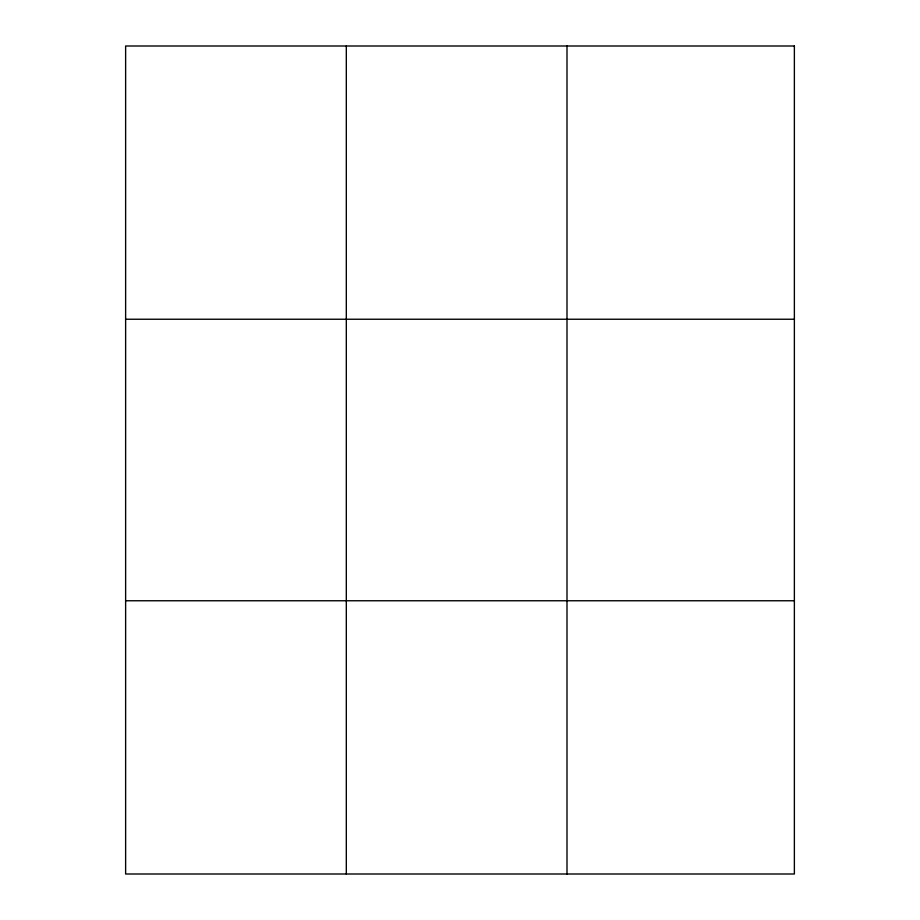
<?xml version="1.0" encoding="UTF-8"?>
<svg xmlns="http://www.w3.org/2000/svg" width="920" height="920" viewBox="0 0 920 920"><rect width="100%" height="100%" fill="white"/><g stroke="black" fill="none" stroke-linecap="round" stroke-linejoin="round"><path stroke-width="1.38" d="M346.311 874L346.311 46M566.996 874L566.996 46M125.626 319.24L794.374 319.24M125.626 600.76L794.374 600.76M794.374 46L794.374 874L125.626 874L125.626 46L794.374 46"/></g></svg>
